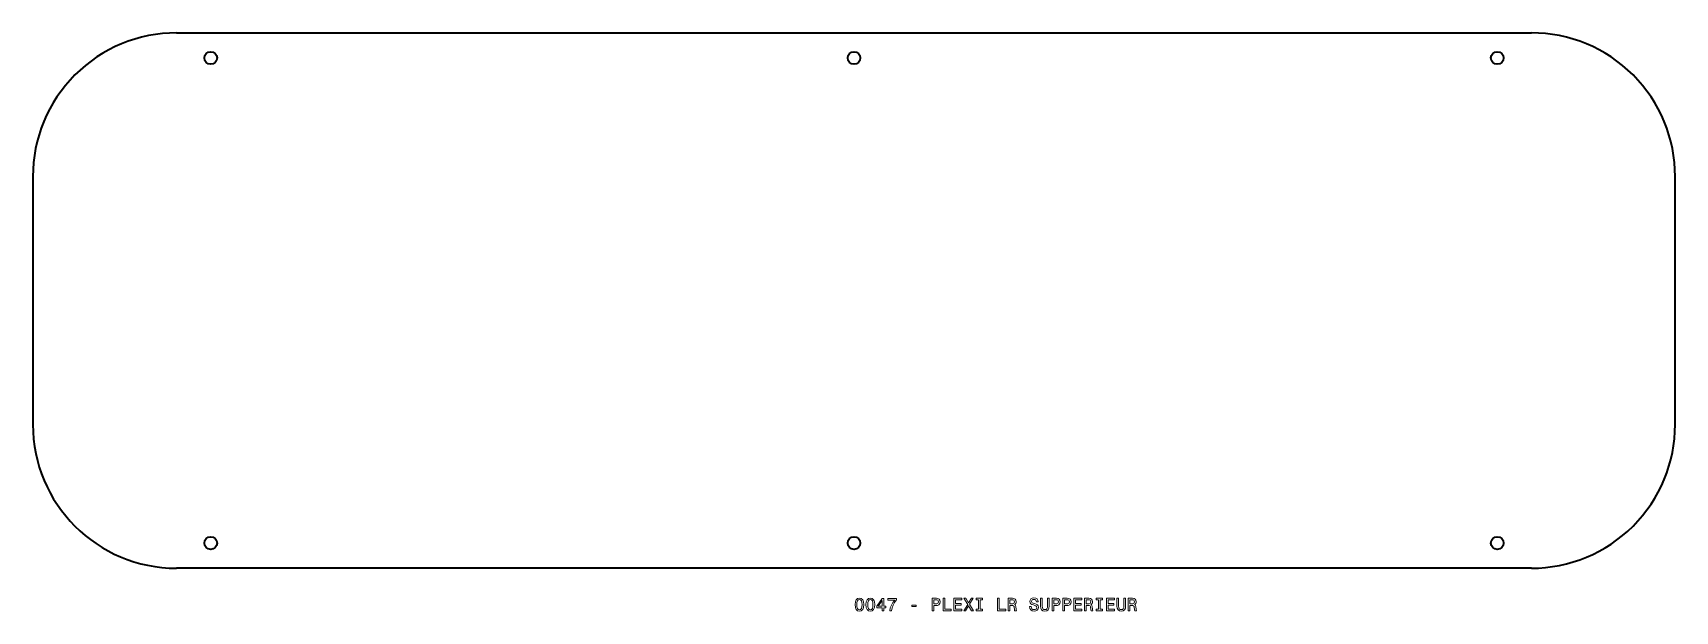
# Model space of a CAD drawing. Extents: x 366 to 823, y 334 to 495.
import ezdxf

# ---------------------------------------------------------------- set-up
doc = ezdxf.new("R2010")
doc.units = 0

msp = doc.modelspace()

# ---------------------------------------------------------------- linework, layer by layer
at = {"color": 7, "lineweight": 35}
for p, q in [((406, 495), (783, 495)), ((366, 455), (366, 386)), ((823, 386), (823, 455)), ((783, 346), (406, 346))]:
    msp.add_line(p, q, dxfattribs=at)
at = {"color": 7, "lineweight": 13}
for points in [[(594.802612, 335.853027), (594.878235, 335.061249), (595.115295, 334.496399), (595.49353, 334.153473), (596.018005, 334.042511), (596.537476, 334.153473), (596.91571, 334.496399), (597.147705, 335.061249), (597.228394, 335.853027), (597.147705, 336.639771), (597.05188, 336.952454), (596.91571, 337.209656), (596.537476, 337.552582), (596.018005, 337.668579), (595.49353, 337.552582), (595.115295, 337.20462), (594.878235, 336.639771)], [(595.286743, 335.853027), (595.327087, 336.463257), (595.453186, 336.902008), (595.680115, 337.15921), (596.018005, 337.25), (596.350891, 337.15921), (596.57782, 336.902008), (596.703918, 336.463257), (596.744263, 335.853027), (596.703918, 335.237762), (596.57782, 334.798981), (596.350891, 334.541779), (596.018005, 334.456055), (595.680115, 334.541779), (595.453186, 334.798981), (595.327087, 335.237762)], [(597.838623, 335.853027), (597.914246, 335.061249), (598.151306, 334.496399), (598.529541, 334.153473), (599.054016, 334.042511), (599.573486, 334.153473), (599.951721, 334.496399), (600.183716, 335.061249), (600.264404, 335.853027), (600.183716, 336.639771), (600.087891, 336.952454), (599.951721, 337.209656), (599.573486, 337.552582), (599.054016, 337.668579), (598.529541, 337.552582), (598.151306, 337.20462), (597.914246, 336.639771)], [(598.322754, 335.853027), (598.363098, 336.463257), (598.489197, 336.902008), (598.716125, 337.15921), (599.054016, 337.25), (599.386902, 337.15921), (599.613831, 336.902008), (599.739929, 336.463257), (599.780273, 335.853027), (599.739929, 335.237762), (599.613831, 334.798981), (599.386902, 334.541779), (599.054016, 334.456055), (598.716125, 334.541779), (598.489197, 334.798981), (598.363098, 335.237762)], [(602.367432, 334.143372), (602.82135, 334.143372), (602.82135, 335.010803), (603.320618, 335.010803), (603.320618, 335.414276), (602.82135, 335.414276), (602.82135, 337.567719), (602.362366, 337.567719), (600.829224, 335.45462), (600.829224, 335.010803), (602.367432, 335.010803)], [(601.252869, 335.414276), (602.367432, 336.982697), (602.367432, 335.414276)], [(604.425049, 334.143372), (604.934448, 334.143372), (605.100891, 334.975494), (605.393372, 335.752167), (605.806946, 336.473328), (606.346558, 337.149139), (606.346558, 337.567719), (603.945984, 337.567719), (603.945984, 337.108795), (605.862366, 337.108795), (605.307617, 336.427948), (604.889038, 335.716858), (604.596558, 334.960388)], [(610.587891, 335.298279), (611.80835, 335.298279), (611.80835, 335.696686), (610.587891, 335.696686)], [(616.206055, 334.143372), (616.670044, 334.143372), (616.670044, 335.621033), (617.184448, 335.621033), (617.703918, 335.64624), (618.117432, 335.822754), (618.384705, 336.16571), (618.475525, 336.634735), (618.404907, 337.068451), (618.203186, 337.386169), (617.8703, 337.57782), (617.416443, 337.643372), (616.206055, 337.643372)], [(617.290344, 337.214691), (617.592957, 337.184448), (617.814819, 337.088623), (617.945984, 336.912109), (617.991333, 336.634735), (617.940918, 336.342224), (617.804749, 336.16571), (617.572754, 336.074921), (617.255066, 336.049713), (616.670044, 336.049713), (616.670044, 337.214691)], [(619.28241, 334.143372), (621.531677, 334.143372), (621.531677, 334.567017), (619.746399, 334.567017), (619.746399, 337.643372), (619.28241, 337.643372)], [(622.283142, 334.143372), (624.502136, 334.143372), (624.502136, 334.567017), (622.747131, 334.567017), (622.747131, 335.752167), (624.310547, 335.752167), (624.310547, 336.170746), (622.747131, 336.170746), (622.747131, 337.219727), (624.461792, 337.219727), (624.461792, 337.643372), (622.283142, 337.643372)], [(625.041809, 334.143372), (625.57135, 334.143372), (626.373169, 335.560516), (627.190186, 334.143372), (627.724792, 334.143372), (626.630371, 335.943817), (627.669312, 337.648407), (627.159912, 337.648407), (626.388306, 336.352295), (625.631836, 337.648407), (625.102295, 337.648407), (626.136169, 335.938751)], [(629.182251, 334.567017), (628.536743, 334.567017), (628.536743, 334.143372), (630.291809, 334.143372), (630.291809, 334.567017), (629.64624, 334.567017), (629.64624, 337.219727), (630.291809, 337.219727), (630.291809, 337.643372), (628.536743, 337.643372), (628.536743, 337.219727), (629.182251, 337.219727)], [(634.462524, 334.143372), (636.711792, 334.143372), (636.711792, 334.567017), (634.926514, 334.567017), (634.926514, 337.643372), (634.462524, 337.643372)], [(637.397705, 334.143372), (637.866699, 334.143372), (637.866699, 335.621033), (638.345825, 335.621033), (638.698853, 335.605896), (638.920776, 335.535309), (639.041809, 335.368866), (639.092224, 335.07132), (639.117432, 334.617432), (639.147705, 334.319885), (639.208191, 334.143372), (639.737732, 334.143372), (639.737732, 334.239197), (639.621765, 334.380402), (639.581421, 334.642639), (639.546082, 335.207489), (639.460388, 335.626068), (639.34436, 335.757202), (639.162842, 335.853027), (639.364563, 335.979095), (639.505737, 336.155609), (639.596558, 336.377533), (639.62677, 336.644806), (639.556213, 337.068451), (639.354492, 337.386169), (639.021606, 337.57782), (638.567749, 337.643372), (637.397705, 337.643372)], [(638.436584, 337.214691), (638.744263, 337.184448), (638.96106, 337.088623), (639.09729, 336.912109), (639.142639, 336.634735), (639.092224, 336.342224), (638.956055, 336.16571), (638.72406, 336.074921), (638.406311, 336.049713), (637.866699, 336.049713), (637.866699, 337.214691)], [(643.797546, 335.298279), (643.338623, 335.298279), (643.439453, 334.763702), (643.69165, 334.370331), (644.079956, 334.13327), (644.604492, 334.047546), (645.123901, 334.128235), (645.512268, 334.350159), (645.759338, 334.69812), (645.850159, 335.157074), (645.774475, 335.570618), (645.562683, 335.837891), (645.219727, 336.014404), (644.760803, 336.145538), (644.367432, 336.241364), (644.110229, 336.352295), (643.963989, 336.513702), (643.918579, 336.765839), (643.963989, 336.992798), (644.095093, 337.164276), (644.296814, 337.280273), (644.574219, 337.320618), (644.856628, 337.270172), (645.078552, 337.134003), (645.224792, 336.907074), (645.29541, 336.599426), (645.754333, 336.599426), (645.754333, 336.609497), (645.673645, 337.083588), (645.436584, 337.436584), (645.063416, 337.658508), (644.559082, 337.734161), (644.105164, 337.658508), (643.752136, 337.446686), (643.525208, 337.118866), (643.444519, 336.695251), (643.510071, 336.317017), (643.701721, 336.059784), (644.004333, 335.888336), (644.417847, 335.757202), (644.826355, 335.641205), (645.133972, 335.530273), (645.320618, 335.368866), (645.386169, 335.106628), (645.325623, 334.839325), (645.169312, 334.637604), (644.932251, 334.511536), (644.624634, 334.471191), (644.281677, 334.526642), (644.01947, 334.688049), (643.853027, 334.950287)], [(646.425049, 335.474792), (646.495667, 334.844391), (646.71759, 334.395538), (647.090759, 334.138336), (647.630371, 334.047546), (648.164978, 334.138336), (648.538208, 334.395538), (648.760071, 334.839325), (648.835754, 335.474792), (648.835754, 337.643372), (648.366699, 337.643372), (648.366699, 335.449554), (648.321289, 335.020905), (648.185181, 334.713257), (647.953186, 334.531708), (647.630371, 334.471191), (647.297546, 334.531708), (647.065552, 334.713257), (646.929382, 335.015839), (646.889038, 335.449554), (646.889038, 337.643372), (646.425049, 337.643372)], [(649.602295, 334.143372), (650.066284, 334.143372), (650.066284, 335.621033), (650.580688, 335.621033), (651.100159, 335.64624), (651.513672, 335.822754), (651.780945, 336.16571), (651.871765, 336.634735), (651.801147, 337.068451), (651.599426, 337.386169), (651.266541, 337.57782), (650.812683, 337.643372), (649.602295, 337.643372)], [(650.686584, 337.214691), (650.989197, 337.184448), (651.21106, 337.088623), (651.342224, 336.912109), (651.387573, 336.634735), (651.337158, 336.342224), (651.200989, 336.16571), (650.968994, 336.074921), (650.651306, 336.049713), (650.066284, 336.049713), (650.066284, 337.214691)], [(652.638306, 334.143372), (653.102295, 334.143372), (653.102295, 335.621033), (653.616699, 335.621033), (654.136169, 335.64624), (654.549683, 335.822754), (654.817017, 336.16571), (654.907776, 336.634735), (654.837158, 337.068451), (654.635437, 337.386169), (654.302612, 337.57782), (653.848694, 337.643372), (652.638306, 337.643372)], [(653.722595, 337.214691), (654.025208, 337.184448), (654.247131, 337.088623), (654.378235, 336.912109), (654.423645, 336.634735), (654.373169, 336.342224), (654.237, 336.16571), (654.005005, 336.074921), (653.687317, 336.049713), (653.102295, 336.049713), (653.102295, 337.214691)], [(655.679382, 334.143372), (657.898438, 334.143372), (657.898438, 334.567017), (656.143372, 334.567017), (656.143372, 335.752167), (657.706787, 335.752167), (657.706787, 336.170746), (656.143372, 336.170746), (656.143372, 337.219727), (657.858032, 337.219727), (657.858032, 337.643372), (655.679382, 337.643372)], [(658.649841, 334.143372), (659.118896, 334.143372), (659.118896, 335.621033), (659.597961, 335.621033), (659.950989, 335.605896), (660.172913, 335.535309), (660.293945, 335.368866), (660.34436, 335.07132), (660.369568, 334.617432), (660.399841, 334.319885), (660.460388, 334.143372), (660.989929, 334.143372), (660.989929, 334.239197), (660.873901, 334.380402), (660.833557, 334.642639), (660.798279, 335.207489), (660.712524, 335.626068), (660.596558, 335.757202), (660.414978, 335.853027), (660.616699, 335.979095), (660.757935, 336.155609), (660.848694, 336.377533), (660.878967, 336.644806), (660.80835, 337.068451), (660.606628, 337.386169), (660.273743, 337.57782), (659.819885, 337.643372), (658.649841, 337.643372)], [(659.688721, 337.214691), (659.996399, 337.184448), (660.213257, 337.088623), (660.349426, 336.912109), (660.394775, 336.634735), (660.34436, 336.342224), (660.208191, 336.16571), (659.976196, 336.074921), (659.658508, 336.049713), (659.118896, 336.049713), (659.118896, 337.214691)], [(662.578491, 334.567017), (661.932983, 334.567017), (661.932983, 334.143372), (663.688049, 334.143372), (663.688049, 334.567017), (663.04248, 334.567017), (663.04248, 337.219727), (663.688049, 337.219727), (663.688049, 337.643372), (661.932983, 337.643372), (661.932983, 337.219727), (662.578491, 337.219727)], [(664.787476, 334.143372), (667.00647, 334.143372), (667.00647, 334.567017), (665.251465, 334.567017), (665.251465, 335.752167), (666.814819, 335.752167), (666.814819, 336.170746), (665.251465, 336.170746), (665.251465, 337.219727), (666.966125, 337.219727), (666.966125, 337.643372), (664.787476, 337.643372)], [(667.677246, 335.474792), (667.747803, 334.844391), (667.969727, 334.395538), (668.342957, 334.138336), (668.882568, 334.047546), (669.417114, 334.138336), (669.790344, 334.395538), (670.012268, 334.839325), (670.087891, 335.474792), (670.087891, 337.643372), (669.618896, 337.643372), (669.618896, 335.449554), (669.573486, 335.020905), (669.437317, 334.713257), (669.205322, 334.531708), (668.882568, 334.471191), (668.549683, 334.531708), (668.317749, 334.713257), (668.181519, 335.015839), (668.141235, 335.449554), (668.141235, 337.643372), (667.677246, 337.643372)], [(670.793945, 334.143372), (671.262939, 334.143372), (671.262939, 335.621033), (671.742065, 335.621033), (672.095093, 335.605896), (672.317017, 335.535309), (672.438049, 335.368866), (672.488464, 335.07132), (672.513672, 334.617432), (672.543945, 334.319885), (672.604492, 334.143372), (673.134033, 334.143372), (673.134033, 334.239197), (673.018005, 334.380402), (672.977661, 334.642639), (672.942383, 335.207489), (672.856628, 335.626068), (672.740601, 335.757202), (672.559082, 335.853027), (672.760803, 335.979095), (672.902039, 336.155609), (672.992798, 336.377533), (673.023071, 336.644806), (672.952454, 337.068451), (672.750732, 337.386169), (672.417847, 337.57782), (671.963989, 337.643372), (670.793945, 337.643372)], [(671.832825, 337.214691), (672.140503, 337.184448), (672.357361, 337.088623), (672.49353, 336.912109), (672.538879, 336.634735), (672.488464, 336.342224), (672.352295, 336.16571), (672.1203, 336.074921), (671.802612, 336.049713), (671.262939, 336.049713), (671.262939, 337.214691)]]:
    msp.add_lwpolyline(points, close=True, dxfattribs=at)
at = {"color": 7, "lineweight": 35}
for centre in [(415.5, 488), (594.5, 488), (773.5, 488), (415.5, 353), (594.5, 353), (773.5, 353)]:
    msp.add_circle(centre, 1.75, dxfattribs=at)
for centre, start, end in [((406, 455), 90.000003, 180.000005), ((783, 455), 0, 90.000003), ((406, 386), 180.000005, 269.999997), ((783, 386), 269.999997, 360)]:
    msp.add_arc(centre, 40, start, end, dxfattribs=at)

doc.saveas('drawing.dxf')
